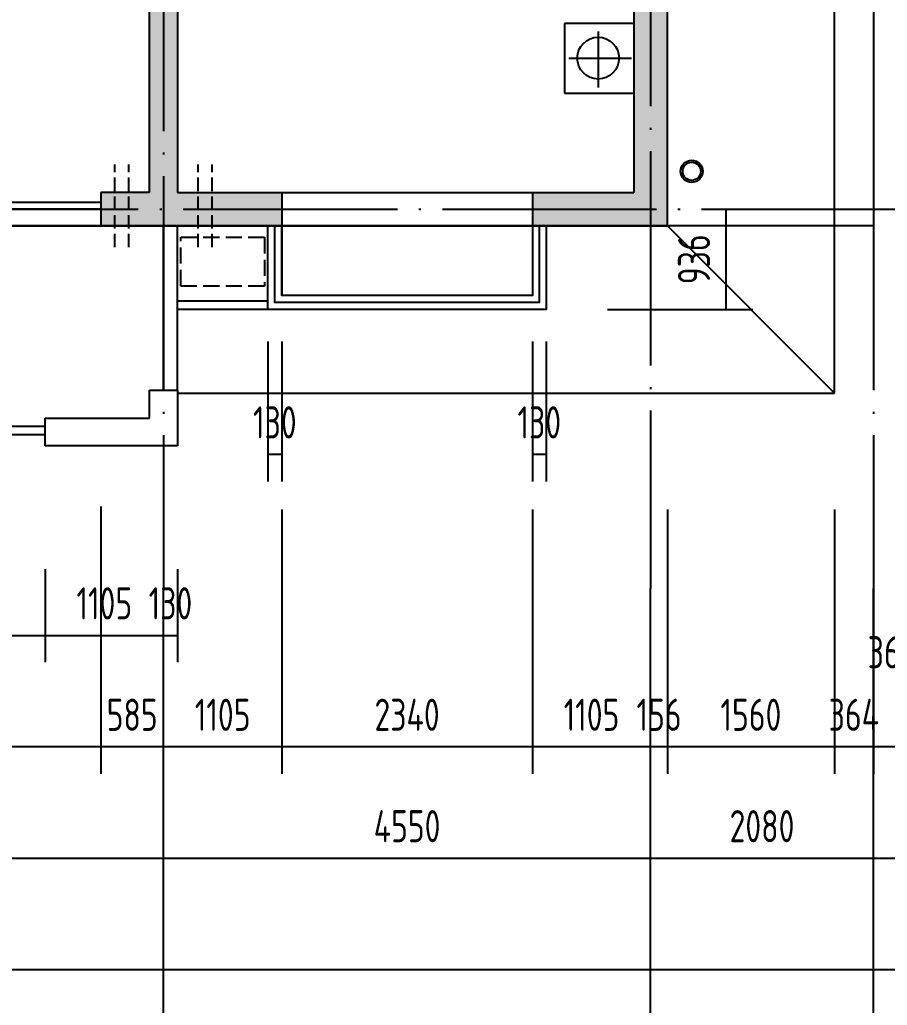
# Model space of a CAD drawing. Extents: x -726032 to 135930, y -151624 to 587044.
# Drawn here: x -697117 to -689014, y 542591 to 551791 of the extents above; entities that cross this region are included whole.
import ezdxf

# ---------------------------------------------------------------- set-up
doc = ezdxf.new("R2010")
doc.units = 0
doc.header["$LTSCALE"] = 1000
doc.header["$MEASUREMENT"] = 0
doc.linetypes.add('DASH', pattern=[0.35, 0.25, -0.1])
doc.linetypes.add('DOTE', pattern=[2.42, 2, -0.2, 0.02, -0.2])
doc.layers.get('0').update_dxf_attribs({"linetype": 'CONTINUOUS'})
doc.layers.get('DEFPOINTS').update_dxf_attribs({"color": 1, "linetype": 'CONTINUOUS'})
for name, color, linetype in [('AXIS', 245, 'CONTINUOUS'), ('COLUMN', 170, 'CONTINUOUS'), ('DOTE', 8, 'DOTE'), ('GROUND', 45, 'CONTINUOUS'), ('PUB_DIM', 245, 'CONTINUOUS'), ('ROOF', 4, 'CONTINUOUS'), ('WALL', 255, 'CONTINUOUS'), ('WINDOW', 155, 'CONTINUOUS'), ('家具', 252, 'CONTINUOUS'), ('空调', 245, 'CONTINUOUS'), ('雨水管', 20, 'CONTINUOUS')]:
    doc.layers.add(name, color=color, linetype=linetype)
doc.styles.add('DIM_FONT', font='isocp.shx', dxfattribs={"width": 0.8})
doc.dimstyles.new('AXIS', dxfattribs={"dimtxt": 300, "dimasz": 1, "dimexe": 250, "dimexo": 300, "dimgap": 150, "dimtad": 1, "dimdec": 0, "dimzin": 0, "dimdsep": 46, "dimtxsty": 'DIM_FONT', "dimcen": 0.09, "dimse1": 1, "dimse2": 1, "dimclrt": 142, "dimadec": 0, "dimazin": 0, "dimtfac": 1, "dimtdec": 0, "dimtix": 1, "dimtmove": 2, "dimatfit": 3, "dimfxl": 1, "dimtolj": 1, "dimtzin": 0, "dimarcsym": 0})
doc.dimstyles.new('DIMA', dxfattribs={"dimtxt": 300, "dimasz": 1, "dimexe": 250, "dimexo": 300, "dimgap": 150, "dimtad": 1, "dimdec": 0, "dimzin": 0, "dimdsep": 46, "dimtxsty": 'DIM_FONT', "dimcen": 0.09, "dimse1": 1, "dimclrt": 142, "dimadec": 0, "dimazin": 0, "dimtfac": 1, "dimtdec": 0, "dimtix": 1, "dimtmove": 2, "dimatfit": 3, "dimfxl": 1, "dimtolj": 1, "dimtzin": 0, "dimarcsym": 0})
doc.dimstyles.new('DIMB', dxfattribs={"dimtxt": 300, "dimasz": 1, "dimexe": 250, "dimexo": 300, "dimgap": 150, "dimtad": 1, "dimdec": 0, "dimzin": 0, "dimdsep": 46, "dimtxsty": 'DIM_FONT', "dimcen": 0.09, "dimse2": 1, "dimclrt": 142, "dimadec": 0, "dimazin": 0, "dimtfac": 1, "dimtdec": 0, "dimtix": 1, "dimtmove": 2, "dimatfit": 3, "dimfxl": 1, "dimtolj": 1, "dimtzin": 0, "dimarcsym": 0})
doc.dimstyles.new('DIMN', dxfattribs={"dimtxt": 300, "dimasz": 1, "dimexe": 250, "dimexo": 300, "dimgap": 150, "dimtad": 1, "dimdec": 0, "dimzin": 0, "dimdsep": 46, "dimtxsty": 'DIM_FONT', "dimcen": 0.09, "dimclrt": 142, "dimadec": 0, "dimazin": 0, "dimtfac": 1, "dimtdec": 0, "dimtix": 1, "dimtmove": 2, "dimatfit": 3, "dimfxl": 1, "dimtolj": 1, "dimtzin": 0, "dimarcsym": 0})

# ---------------------------------------------------------------- blocks, each defined once
blk = doc.blocks.new('*D513')
at = {"layer": 'AXIS', "color": 0, "lineweight": -2, "transparency": 16777216}
for p, q in [((-711919.9, 546180.4), (-711919.9, 542672.9)), ((-643240.9, 546180.4), (-643240.9, 542672.9)), ((-643241.9, 542922.9), (-711918.9, 542922.9))]:
    blk.add_line(p, q, dxfattribs=at)
at = {"layer": 'AXIS', "color": 0, "transparency": 16777216}
for points in [[(-711918.9, 542923.1), (-711918.9, 542922.8), (-711919.9, 542922.9)], [(-643241.9, 542923.1), (-643241.9, 542922.8), (-643240.9, 542922.9)]]:
    blk.add_solid(points, dxfattribs=at)
at = {"layer": 'DEFPOINTS', "color": 0, "transparency": 16777216}
for p in [(-711919.9, 546480.4), (-643240.9, 546480.4), (-711919.9, 542922.9)]:
    blk.add_point(p, dxfattribs=at)
at = {"layer": 'AXIS', "color": 142, "transparency": 16777216, "insert": (-677580.4, 543222.9), "char_height": 300, "attachment_point": 5, "style": 'DIM_FONT'}
blk.add_mtext('\\A1;68679', dxfattribs=at)
blk = doc.blocks.new('*D1287')
at = {"layer": 'DEFPOINTS', "color": 0, "transparency": 16777216}
for p in [(-689143.9, 547520.4), (-688779.9, 547520.4), (-689143.9, 545002.9)]:
    blk.add_point(p, dxfattribs=at)
at = {"layer": 'PUB_DIM', "color": 0, "lineweight": -2, "transparency": 16777216}
for p, q in [((-689143.9, 547220.4), (-689143.9, 544752.9)), ((-688779.9, 547220.4), (-688779.9, 544752.9)), ((-688780.9, 545002.9), (-689142.9, 545002.9))]:
    blk.add_line(p, q, dxfattribs=at)
at = {"layer": 'PUB_DIM', "color": 0, "transparency": 16777216}
for points in [[(-689142.9, 545003.1), (-689142.9, 545002.8), (-689143.9, 545002.9)], [(-688780.9, 545003.1), (-688780.9, 545002.8), (-688779.9, 545002.9)]]:
    blk.add_solid(points, dxfattribs=at)
at = {"layer": 'PUB_DIM', "color": 142, "transparency": 16777216, "insert": (-688961.9, 545886.3), "char_height": 300, "attachment_point": 5, "style": 'DIM_FONT'}
blk.add_mtext('\\A1;364', dxfattribs=at)
blk = doc.blocks.new('*D3384')
at = {"layer": 'AXIS', "color": 0, "lineweight": -2, "transparency": 16777216}
blk.add_line((-687064.9, 543962.9), (-689142.9, 543962.9), dxfattribs=at)
at = {"layer": 'AXIS', "color": 0, "transparency": 16777216}
for points in [[(-689142.9, 543963.1), (-689142.9, 543962.8), (-689143.9, 543962.9)], [(-687064.9, 543963.1), (-687064.9, 543962.8), (-687063.9, 543962.9)]]:
    blk.add_solid(points, dxfattribs=at)
at = {"layer": 'DEFPOINTS', "color": 0, "transparency": 16777216}
for p in [(-689143.9, 546480.4), (-687063.9, 546480.4), (-689143.9, 543962.9)]:
    blk.add_point(p, dxfattribs=at)
at = {"layer": 'AXIS', "color": 142, "transparency": 16777216, "insert": (-688103.9, 544263), "char_height": 300, "attachment_point": 5, "style": 'DIM_FONT'}
blk.add_mtext('\\A1;2080', dxfattribs=at)
blk = doc.blocks.new('*D1289')
at = {"layer": 'DEFPOINTS', "color": 0, "transparency": 16777216}
for p in [(-689507.9, 547520.4), (-689143.9, 547520.4), (-689507.9, 545002.9)]:
    blk.add_point(p, dxfattribs=at)
at = {"layer": 'PUB_DIM', "color": 0, "lineweight": -2, "transparency": 16777216}
for p, q in [((-689507.9, 547220.4), (-689507.9, 544752.9)), ((-689143.9, 547220.4), (-689143.9, 544752.9)), ((-689508.9, 545002.9), (-689509.9, 545002.9)), ((-689143.9, 545002.9), (-689507.9, 545002.9)), ((-689142.9, 545002.9), (-689141.9, 545002.9))]:
    blk.add_line(p, q, dxfattribs=at)
at = {"layer": 'PUB_DIM', "color": 0, "transparency": 16777216}
for points in [[(-689508.9, 545003.1), (-689508.9, 545002.8), (-689507.9, 545002.9)], [(-689142.9, 545003.1), (-689142.9, 545002.8), (-689143.9, 545002.9)]]:
    blk.add_solid(points, dxfattribs=at)
at = {"layer": 'PUB_DIM', "color": 142, "transparency": 16777216, "insert": (-689325.9, 545302.9), "char_height": 300, "attachment_point": 5, "style": 'DIM_FONT'}
blk.add_mtext('\\A1;364', dxfattribs=at)
blk = doc.blocks.new('*D2550')
at = {"layer": 'DEFPOINTS', "color": 0, "transparency": 16777216}
for p in [(-692328.9, 547520.4), (-691223.9, 547520.4), (-692328.9, 545002.9)]:
    blk.add_point(p, dxfattribs=at)
at = {"layer": 'PUB_DIM', "color": 0, "lineweight": -2, "transparency": 16777216}
for p, q in [((-692328.9, 547220.4), (-692328.9, 544752.9)), ((-691224.9, 545002.9), (-692327.9, 545002.9))]:
    blk.add_line(p, q, dxfattribs=at)
at = {"layer": 'PUB_DIM', "color": 0, "transparency": 16777216}
for points in [[(-692327.9, 545003.1), (-692327.9, 545002.8), (-692328.9, 545002.9)], [(-691224.9, 545003.1), (-691224.9, 545002.8), (-691223.9, 545002.9)]]:
    blk.add_solid(points, dxfattribs=at)
at = {"layer": 'PUB_DIM', "color": 142, "transparency": 16777216, "insert": (-691776.4, 545302.9), "char_height": 300, "attachment_point": 5, "style": 'DIM_FONT'}
blk.add_mtext('\\A1;1105', dxfattribs=at)
blk = doc.blocks.new('*D3799')
at = {"layer": 'DEFPOINTS', "color": 0, "transparency": 16777216}
for p in [(-691223.9, 547520.4), (-691067.9, 547520.4), (-691223.9, 545002.9)]:
    blk.add_point(p, dxfattribs=at)
at = {"layer": 'PUB_DIM', "color": 0, "lineweight": -2, "transparency": 16777216}
for p, q in [((-691067.9, 547220.4), (-691067.9, 544752.9)), ((-691224.9, 545002.9), (-691225.9, 545002.9)), ((-691067.9, 545002.9), (-691223.9, 545002.9)), ((-691066.9, 545002.9), (-691065.9, 545002.9))]:
    blk.add_line(p, q, dxfattribs=at)
at = {"layer": 'PUB_DIM', "color": 0, "transparency": 16777216}
for points in [[(-691224.9, 545003.1), (-691224.9, 545002.8), (-691223.9, 545002.9)], [(-691066.9, 545003.1), (-691066.9, 545002.8), (-691067.9, 545002.9)]]:
    blk.add_solid(points, dxfattribs=at)
at = {"layer": 'PUB_DIM', "color": 142, "transparency": 16777216, "insert": (-691145.9, 545302.9), "char_height": 300, "attachment_point": 5, "style": 'DIM_FONT'}
blk.add_mtext('\\A1;156', dxfattribs=at)
blk = doc.blocks.new('*D1294')
at = {"layer": 'DEFPOINTS', "color": 0, "transparency": 16777216}
for p in [(-692328.9, 549086.4), (-692198.9, 549086.4), (-692328.9, 547731.9)]:
    blk.add_point(p, dxfattribs=at)
at = {"layer": 'PUB_DIM', "color": 0, "lineweight": -2, "transparency": 16777216}
for p, q in [((-692328.9, 548786.4), (-692328.9, 547481.9)), ((-692198.9, 548786.4), (-692198.9, 547481.9)), ((-692329.9, 547731.9), (-692330.9, 547731.9)), ((-692198.9, 547731.9), (-692328.9, 547731.9)), ((-692197.9, 547731.9), (-692196.9, 547731.9))]:
    blk.add_line(p, q, dxfattribs=at)
at = {"layer": 'PUB_DIM', "color": 0, "transparency": 16777216}
for points in [[(-692329.9, 547732.1), (-692329.9, 547731.7), (-692328.9, 547731.9)], [(-692197.9, 547732.1), (-692197.9, 547731.7), (-692198.9, 547731.9)]]:
    blk.add_solid(points, dxfattribs=at)
at = {"layer": 'PUB_DIM', "color": 142, "transparency": 16777216, "insert": (-692263.9, 548031.9), "char_height": 300, "attachment_point": 5, "style": 'DIM_FONT'}
blk.add_mtext('\\A1;130', dxfattribs=at)
blk = doc.blocks.new('*D2551')
at = {"layer": 'DEFPOINTS', "color": 0, "transparency": 16777216}
for p in [(-696358.9, 547546.4), (-695773.9, 547546.4), (-696358.9, 545002.9)]:
    blk.add_point(p, dxfattribs=at)
at = {"layer": 'PUB_DIM', "color": 0, "lineweight": -2, "transparency": 16777216}
for p, q in [((-696358.9, 547246.4), (-696358.9, 544752.9)), ((-696359.9, 545002.9), (-696360.9, 545002.9)), ((-695773.9, 545002.9), (-696358.9, 545002.9)), ((-695772.9, 545002.9), (-695771.9, 545002.9))]:
    blk.add_line(p, q, dxfattribs=at)
at = {"layer": 'PUB_DIM', "color": 0, "transparency": 16777216}
for points in [[(-696359.9, 545003.1), (-696359.9, 545002.8), (-696358.9, 545002.9)], [(-695772.9, 545003.1), (-695772.9, 545002.8), (-695773.9, 545002.9)]]:
    blk.add_solid(points, dxfattribs=at)
at = {"layer": 'PUB_DIM', "color": 142, "transparency": 16777216, "insert": (-696066.4, 545302.9), "char_height": 300, "attachment_point": 5, "style": 'DIM_FONT'}
blk.add_mtext('\\A1;585', dxfattribs=at)
blk = doc.blocks.new('*D3800')
at = {"layer": 'DEFPOINTS', "color": 0, "transparency": 16777216}
for p in [(-696878.9, 546962.8), (-695773.9, 546962.8), (-695773.9, 546042.9)]:
    blk.add_point(p, dxfattribs=at)
at = {"layer": 'PUB_DIM', "color": 0, "lineweight": -2, "transparency": 16777216}
for p, q in [((-696878.9, 546662.8), (-696878.9, 545792.9)), ((-696877.9, 546042.9), (-695774.9, 546042.9))]:
    blk.add_line(p, q, dxfattribs=at)
at = {"layer": 'PUB_DIM', "color": 0, "transparency": 16777216}
for points in [[(-696877.9, 546043.1), (-696877.9, 546042.8), (-696878.9, 546042.9)], [(-695774.9, 546043.1), (-695774.9, 546042.8), (-695773.9, 546042.9)]]:
    blk.add_solid(points, dxfattribs=at)
at = {"layer": 'PUB_DIM', "color": 142, "transparency": 16777216, "insert": (-696326.4, 546342.9), "char_height": 300, "attachment_point": 5, "style": 'DIM_FONT'}
blk.add_mtext('\\A1;1105', dxfattribs=at)
blk = doc.blocks.new('*D2552')
at = {"layer": 'DEFPOINTS', "color": 0, "transparency": 16777216}
for p in [(-695773.9, 546962.8), (-695643.9, 546962.8), (-695643.9, 546042.9)]:
    blk.add_point(p, dxfattribs=at)
at = {"layer": 'PUB_DIM', "color": 0, "lineweight": -2, "transparency": 16777216}
for p, q in [((-695643.9, 546662.8), (-695643.9, 545792.9)), ((-695774.9, 546042.9), (-695775.9, 546042.9)), ((-695773.9, 546042.9), (-695643.9, 546042.9)), ((-695642.9, 546042.9), (-695641.9, 546042.9))]:
    blk.add_line(p, q, dxfattribs=at)
at = {"layer": 'PUB_DIM', "color": 0, "transparency": 16777216}
for points in [[(-695774.9, 546043.1), (-695774.9, 546042.8), (-695773.9, 546042.9)], [(-695642.9, 546043.1), (-695642.9, 546042.8), (-695643.9, 546042.9)]]:
    blk.add_solid(points, dxfattribs=at)
at = {"layer": 'PUB_DIM', "color": 142, "transparency": 16777216, "insert": (-695708.9, 546342.9), "char_height": 300, "attachment_point": 5, "style": 'DIM_FONT'}
blk.add_mtext('\\A1;130', dxfattribs=at)
blk = doc.blocks.new('*D3801')
at = {"layer": 'DEFPOINTS', "color": 0, "transparency": 16777216}
for p in [(-695773.9, 547546.4), (-694668.9, 547520.4), (-695773.9, 545002.9)]:
    blk.add_point(p, dxfattribs=at)
at = {"layer": 'PUB_DIM', "color": 0, "lineweight": -2, "transparency": 16777216}
for p, q in [((-694668.9, 547220.4), (-694668.9, 544752.9)), ((-694669.9, 545002.9), (-695772.9, 545002.9))]:
    blk.add_line(p, q, dxfattribs=at)
at = {"layer": 'PUB_DIM', "color": 0, "transparency": 16777216}
for points in [[(-695772.9, 545003.1), (-695772.9, 545002.8), (-695773.9, 545002.9)], [(-694669.9, 545003.1), (-694669.9, 545002.8), (-694668.9, 545002.9)]]:
    blk.add_solid(points, dxfattribs=at)
at = {"layer": 'PUB_DIM', "color": 142, "transparency": 16777216, "insert": (-695221.4, 545302.9), "char_height": 300, "attachment_point": 5, "style": 'DIM_FONT'}
blk.add_mtext('\\A1;1105', dxfattribs=at)
blk = doc.blocks.new('*D1295')
at = {"layer": 'DEFPOINTS', "color": 0, "transparency": 16777216}
for p in [(-694798.9, 549086.4), (-694668.9, 549086.4), (-694798.9, 547731.9)]:
    blk.add_point(p, dxfattribs=at)
at = {"layer": 'PUB_DIM', "color": 0, "lineweight": -2, "transparency": 16777216}
for p, q in [((-694798.9, 548786.4), (-694798.9, 547481.9)), ((-694668.9, 548786.4), (-694668.9, 547481.9)), ((-694799.9, 547731.9), (-694800.9, 547731.9)), ((-694668.9, 547731.9), (-694798.9, 547731.9)), ((-694667.9, 547731.9), (-694666.9, 547731.9))]:
    blk.add_line(p, q, dxfattribs=at)
at = {"layer": 'PUB_DIM', "color": 0, "transparency": 16777216}
for points in [[(-694799.9, 547732.1), (-694799.9, 547731.7), (-694798.9, 547731.9)], [(-694667.9, 547732.1), (-694667.9, 547731.7), (-694668.9, 547731.9)]]:
    blk.add_solid(points, dxfattribs=at)
at = {"layer": 'PUB_DIM', "color": 142, "transparency": 16777216, "insert": (-694733.9, 548031.9), "char_height": 300, "attachment_point": 5, "style": 'DIM_FONT'}
blk.add_mtext('\\A1;130', dxfattribs=at)
blk = doc.blocks.new('*D3385')
at = {"layer": 'AXIS', "color": 0, "lineweight": -2, "transparency": 16777216}
blk.add_line((-691224.9, 543962.9), (-695772.9, 543962.9), dxfattribs=at)
at = {"layer": 'AXIS', "color": 0, "transparency": 16777216}
for points in [[(-695772.9, 543963.1), (-695772.9, 543962.8), (-695773.9, 543962.9)], [(-691224.9, 543963.1), (-691224.9, 543962.8), (-691223.9, 543962.9)]]:
    blk.add_solid(points, dxfattribs=at)
at = {"layer": 'DEFPOINTS', "color": 0, "transparency": 16777216}
for p in [(-695773.9, 546480.4), (-691223.9, 546480.4), (-695773.9, 543962.9)]:
    blk.add_point(p, dxfattribs=at)
at = {"layer": 'AXIS', "color": 142, "transparency": 16777216, "insert": (-693498.9, 544262.9), "char_height": 300, "attachment_point": 5, "style": 'DIM_FONT'}
blk.add_mtext('\\A1;4550', dxfattribs=at)
blk = doc.blocks.new('*D1296')
at = {"layer": 'DEFPOINTS', "color": 0, "transparency": 16777216}
for p in [(-694668.9, 547520.4), (-692328.9, 547520.4), (-694668.9, 545002.9)]:
    blk.add_point(p, dxfattribs=at)
at = {"layer": 'PUB_DIM', "color": 0, "lineweight": -2, "transparency": 16777216}
for p, q in [((-694668.9, 547220.4), (-694668.9, 544752.9)), ((-692328.9, 547220.4), (-692328.9, 544752.9)), ((-692329.9, 545002.9), (-694667.9, 545002.9))]:
    blk.add_line(p, q, dxfattribs=at)
at = {"layer": 'PUB_DIM', "color": 0, "transparency": 16777216}
for points in [[(-694667.9, 545003.1), (-694667.9, 545002.8), (-694668.9, 545002.9)], [(-692329.9, 545003.1), (-692329.9, 545002.8), (-692328.9, 545002.9)]]:
    blk.add_solid(points, dxfattribs=at)
at = {"layer": 'PUB_DIM', "color": 142, "transparency": 16777216, "insert": (-693498.9, 545303), "char_height": 300, "attachment_point": 5, "style": 'DIM_FONT'}
blk.add_mtext('\\A1;2340', dxfattribs=at)
blk = doc.blocks.new('*D3802')
at = {"layer": 'DEFPOINTS', "color": 0, "transparency": 16777216}
for p in [(-691926.5, 550022.4), (-690519.2, 550022.4), (-691926.5, 549086.4)]:
    blk.add_point(p, dxfattribs=at)
at = {"layer": 'PUB_DIM', "color": 0, "lineweight": -2, "transparency": 16777216}
for p, q in [((-690519.2, 549087.4), (-690519.2, 550021.4)), ((-691626.5, 549086.4), (-690269.2, 549086.4))]:
    blk.add_line(p, q, dxfattribs=at)
at = {"layer": 'PUB_DIM', "color": 0, "transparency": 16777216}
for points in [[(-690519.3, 550021.4), (-690519, 550021.4), (-690519.2, 550022.4)], [(-690519.3, 549087.4), (-690519, 549087.4), (-690519.2, 549086.4)]]:
    blk.add_solid(points, dxfattribs=at)
at = {"layer": 'PUB_DIM', "color": 142, "transparency": 16777216, "insert": (-690819.2, 549554.4), "char_height": 300, "attachment_point": 5, "rotation": 90, "style": 'DIM_FONT'}
blk.add_mtext('\\A1;936', dxfattribs=at)
blk = doc.blocks.new('*D3386')
at = {"layer": 'AXIS', "color": 0, "lineweight": -2, "transparency": 16777216}
blk.add_line((-689144.9, 543962.9), (-691222.9, 543962.9), dxfattribs=at)
at = {"layer": 'AXIS', "color": 0, "transparency": 16777216}
for points in [[(-691222.9, 543963.1), (-691222.9, 543962.8), (-691223.9, 543962.9)], [(-689144.9, 543963.1), (-689144.9, 543962.8), (-689143.9, 543962.9)]]:
    blk.add_solid(points, dxfattribs=at)
at = {"layer": 'DEFPOINTS', "color": 0, "transparency": 16777216}
for p in [(-691223.9, 546480.4), (-689143.9, 546480.4), (-691223.9, 543962.9)]:
    blk.add_point(p, dxfattribs=at)
at = {"layer": 'AXIS', "color": 142, "transparency": 16777216, "insert": (-690183.9, 544263), "char_height": 300, "attachment_point": 5, "style": 'DIM_FONT'}
blk.add_mtext('\\A1;2080', dxfattribs=at)
blk = doc.blocks.new('*D1298')
at = {"layer": 'DEFPOINTS', "color": 0, "transparency": 16777216}
for p in [(-691067.9, 547520.4), (-689507.9, 547520.4), (-691067.9, 545002.9)]:
    blk.add_point(p, dxfattribs=at)
at = {"layer": 'PUB_DIM', "color": 0, "lineweight": -2, "transparency": 16777216}
for p, q in [((-691067.9, 547220.4), (-691067.9, 544752.9)), ((-689507.9, 547220.4), (-689507.9, 544752.9)), ((-689508.9, 545002.9), (-691066.9, 545002.9))]:
    blk.add_line(p, q, dxfattribs=at)
at = {"layer": 'PUB_DIM', "color": 0, "transparency": 16777216}
for points in [[(-691066.9, 545003.1), (-691066.9, 545002.8), (-691067.9, 545002.9)], [(-689508.9, 545003.1), (-689508.9, 545002.8), (-689507.9, 545002.9)]]:
    blk.add_solid(points, dxfattribs=at)
at = {"layer": 'PUB_DIM', "color": 142, "transparency": 16777216, "insert": (-690287.9, 545302.9), "char_height": 300, "attachment_point": 5, "style": 'DIM_FONT'}
blk.add_mtext('\\A1;1560', dxfattribs=at)
blk = doc.blocks.new('*D3387')
at = {"layer": 'AXIS', "color": 0, "lineweight": -2, "transparency": 16777216}
blk.add_line((-695774.9, 543962.9), (-700452.9, 543962.9), dxfattribs=at)
at = {"layer": 'AXIS', "color": 0, "transparency": 16777216}
for points in [[(-700452.9, 543963.1), (-700452.9, 543962.8), (-700453.9, 543962.9)], [(-695774.9, 543963.1), (-695774.9, 543962.8), (-695773.9, 543962.9)]]:
    blk.add_solid(points, dxfattribs=at)
at = {"layer": 'DEFPOINTS', "color": 0, "transparency": 16777216}
for p in [(-700453.9, 546480.4), (-695773.9, 546480.4), (-700453.9, 543962.9)]:
    blk.add_point(p, dxfattribs=at)
at = {"layer": 'AXIS', "color": 142, "transparency": 16777216, "insert": (-698113.9, 544262.9), "char_height": 300, "attachment_point": 5, "style": 'DIM_FONT'}
blk.add_mtext('\\A1;4680', dxfattribs=at)
blk = doc.blocks.new('*D1301')
at = {"layer": 'DEFPOINTS', "color": 0, "transparency": 16777216}
for p in [(-699868.9, 547546.4), (-696358.9, 547546.4), (-699868.9, 545002.9)]:
    blk.add_point(p, dxfattribs=at)
at = {"layer": 'PUB_DIM', "color": 0, "lineweight": -2, "transparency": 16777216}
for p, q in [((-699868.9, 547246.4), (-699868.9, 544752.9)), ((-696358.9, 547246.4), (-696358.9, 544752.9)), ((-696359.9, 545002.9), (-699867.9, 545002.9))]:
    blk.add_line(p, q, dxfattribs=at)
at = {"layer": 'PUB_DIM', "color": 0, "transparency": 16777216}
for points in [[(-699867.9, 545003.1), (-699867.9, 545002.8), (-699868.9, 545002.9)], [(-696359.9, 545003.1), (-696359.9, 545002.8), (-696358.9, 545002.9)]]:
    blk.add_solid(points, dxfattribs=at)
at = {"layer": 'PUB_DIM', "color": 142, "transparency": 16777216, "insert": (-698113.9, 545302.9), "char_height": 300, "attachment_point": 5, "style": 'DIM_FONT'}
blk.add_mtext('\\A1;3510', dxfattribs=at)
blk = doc.blocks.new('*D2559')
at = {"layer": 'DEFPOINTS', "color": 0, "transparency": 16777216}
for p in [(-700453.9, 546962.8), (-696878.9, 546962.8), (-696878.9, 546042.9)]:
    blk.add_point(p, dxfattribs=at)
at = {"layer": 'PUB_DIM', "color": 0, "lineweight": -2, "transparency": 16777216}
for p, q in [((-696878.9, 546662.8), (-696878.9, 545792.9)), ((-700452.9, 546042.9), (-696879.9, 546042.9))]:
    blk.add_line(p, q, dxfattribs=at)
at = {"layer": 'PUB_DIM', "color": 0, "transparency": 16777216}
for points in [[(-700452.9, 546043.1), (-700452.9, 546042.8), (-700453.9, 546042.9)], [(-696879.9, 546043.1), (-696879.9, 546042.8), (-696878.9, 546042.9)]]:
    blk.add_solid(points, dxfattribs=at)
at = {"layer": 'PUB_DIM', "color": 142, "transparency": 16777216, "insert": (-698666.4, 546342.9), "char_height": 300, "attachment_point": 5, "style": 'DIM_FONT'}
blk.add_mtext('\\A1;3575', dxfattribs=at)

msp = doc.modelspace()

# ---------------------------------------------------------------- linework, layer by layer
for points in [[(-711919.9, 574748.4), (-689143.9, 574748.4), (-689143.9, 549866.4), (-711919.9, 549866.4)], [(-711919.9, 557666.4), (-709839.9, 557666.4), (-709839.9, 549866.4), (-691067.9, 549866.4), (-691067.9, 557666.4), (-689143.9, 557666.4), (-689143.9, 567858.4), (-698581.9, 567858.4), (-698581.9, 572408.4), (-702377.9, 572408.4), (-702377.9, 567858.4), (-711919.9, 567858.4)]]:
    msp.add_lwpolyline(points, close=True)
at = {"layer": 'AXIS'}
for p, q in [((-695773.9, 542402.9), (-695773.9, 546480.4)), ((-691223.9, 542402.9), (-691223.9, 546480.4)), ((-689143.9, 542402.9), (-689143.9, 546480.4))]:
    msp.add_line(p, q, dxfattribs=at)
at = {"layer": 'COLUMN'}
for points in [[(-691379.9, 552492.4), (-691379.9, 550178.4), (-691067.9, 552492.4), (-691067.9, 549866.4)], [(-695903.9, 552102.4), (-695903.9, 550178.4), (-695643.9, 552102.4), (-695643.9, 550178.4)], [(-696358.9, 550178.4), (-696358.9, 549866.4), (-694668.9, 550178.4), (-694668.9, 549866.4)], [(-692328.9, 550178.4), (-692328.9, 549866.4), (-691379.9, 550178.4), (-691067.9, 549866.4)]]:
    msp.add_solid(points, dxfattribs=at)
at = {"layer": 'DOTE'}
for p, q in [((-695773.9, 576952), (-695773.9, 546480.4)), ((-689143.9, 576952), (-689143.9, 546480.4)), ((-691223.9, 557822.4), (-691223.9, 546480.4)), ((-712529.2, 550022.4), (-642897.4, 550022.4))]:
    msp.add_line(p, q, dxfattribs=at)
at = {"layer": 'GROUND'}
for p, q in [((-689507.9, 548306.4), (-689507.9, 556106.4)), ((-696358.9, 549866.4), (-699868.9, 549866.4)), ((-689507.9, 548306.4), (-691067.9, 549866.4)), ((-695643.9, 548306.4), (-689507.9, 548306.4))]:
    msp.add_line(p, q, dxfattribs=at)
at = {"layer": 'ROOF'}
for p, q in [((-695773.9, 548332.2), (-695773.9, 549866.4)), ((-695643.9, 548332.2), (-695643.9, 549866.4)), ((-694798.9, 549164.4), (-695643.9, 549164.4)), ((-694798.9, 549086.4), (-695643.9, 549086.4))]:
    msp.add_line(p, q, dxfattribs=at)
for points in [[(-696878.9, 547994.2), (-700323.9, 547994.2)], [(-696878.9, 547916.2), (-700323.9, 547916.2)]]:
    msp.add_lwpolyline(points, dxfattribs=at)
at = {"layer": 'WALL'}
for p, q in [((-691067.9, 549866.4), (-691067.9, 556652.4)), ((-695903.9, 550178.4), (-695903.9, 556366.4)), ((-695643.9, 555274.4), (-695643.9, 550178.4)), ((-691379.9, 555274.4), (-691379.9, 550178.4)), ((-695903.9, 550178.4), (-696358.9, 550178.4)), ((-696358.9, 550178.4), (-696358.9, 549866.4)), ((-695643.9, 550178.4), (-694668.9, 550178.4)), ((-694668.9, 550178.4), (-694668.9, 549866.4)), ((-692328.9, 550178.4), (-691379.9, 550178.4)), ((-692328.9, 550178.4), (-692328.9, 549866.4)), ((-696358.9, 549866.4), (-694668.9, 549866.4)), ((-692328.9, 549866.4), (-691067.9, 549866.4))]:
    msp.add_line(p, q, dxfattribs=at)
at = {"layer": 'WALL', "color": 255}
for p, q in [((-695903.9, 548072.2), (-695903.9, 548332.2)), ((-695643.9, 548332.2), (-695643.9, 547812.2)), ((-696878.9, 548072.2), (-695903.9, 548072.2)), ((-696878.9, 547812.2), (-696878.9, 548072.2)), ((-695643.9, 547812.2), (-696878.9, 547812.2))]:
    msp.add_line(p, q, dxfattribs=at)
at = {"layer": 'WALL', "color": 0}
msp.add_line((-695903.9, 548332.2), (-695643.9, 548332.2), dxfattribs=at)
at = {"layer": 'WINDOW'}
msp.add_line((-694668.9, 550178.4), (-692328.9, 550178.4), dxfattribs=at)
msp.add_lwpolyline([(-696358.9, 550022.4), (-698503.9, 550022.4), (-698503.9, 550087.4), (-696358.9, 550087.4)], close=True, dxfattribs=at)
for points in [[(-692198.9, 549866.4), (-692198.9, 549086.4), (-694798.9, 549086.4), (-694798.9, 549866.4)], [(-692263.9, 549866.4), (-692263.9, 549151.4), (-694733.9, 549151.4), (-694733.9, 549866.4)], [(-694668.9, 549866.4), (-694668.9, 549216.4)], [(-692328.9, 549866.4), (-692328.9, 549216.4), (-694668.9, 549216.4), (-694668.9, 549866.4)]]:
    msp.add_lwpolyline(points, dxfattribs=at)
at = {"layer": '家具'}
for p, q in [((-692029.9, 551756.7), (-692029.9, 551106.7)), ((-691379.9, 551756.7), (-692029.9, 551756.7)), ((-691379.9, 551756.7), (-691379.9, 551106.7)), ((-691714.1, 551679.4), (-691714.1, 551159.4)), ((-691987.1, 551432.4), (-691403.6, 551432.4)), ((-692029.9, 551106.7), (-691379.9, 551106.7))]:
    msp.add_line(p, q, dxfattribs=at)
msp.add_circle((-691714.1, 551432.4), 195, dxfattribs=at)
at = {"layer": '空调', "linetype": 'DASH', "ltscale": 0.5}
for p, q in [((-696228.9, 549666.7), (-696228.9, 550440.5)), ((-696098.9, 549666.7), (-696098.9, 550440.5)), ((-695448.9, 549666.7), (-695448.9, 550440.5)), ((-695318.9, 549666.7), (-695318.9, 550440.5))]:
    msp.add_line(p, q, dxfattribs=at)
at = {"layer": '空调', "linetype": 'DASH', "ltscale": 0.6}
msp.add_lwpolyline([(-694832, 549305), (-695612, 549305), (-695612, 549760), (-694832, 549760)], close=True, dxfattribs=at)
at = {"layer": '雨水管'}
for radius in [104, 84.5]:
    msp.add_circle((-690840.3, 550376), radius, dxfattribs=at)

# ---------------------------------------------------------------- dimensions: what is measured, and where the dimension line sits
at = {"layer": 'AXIS'}
dim = msp.add_aligned_dim(p1=(-643240.9, 546480.4), p2=(-711919.9, 546480.4), distance=3557.4, dimstyle='DIMN', dxfattribs=at)
dim.commit()
dim.dimension.update_dxf_attribs({"geometry": '*D513', "text_midpoint": (-677580.4, 543222.9)})
for base, p1, p2, picture, middle in [((-700453.9, 543962.9), (-695773.9, 546480.4), (-700453.9, 546480.4), '*D3387', (-698113.9, 544262.9)), ((-695773.9, 543962.9), (-691223.9, 546480.4), (-695773.9, 546480.4), '*D3385', (-693498.9, 544262.9)), ((-691223.9, 543962.9), (-689143.9, 546480.4), (-691223.9, 546480.4), '*D3386', (-690183.9, 544263)), ((-689143.9, 543962.9), (-687063.9, 546480.4), (-689143.9, 546480.4), '*D3384', (-688103.9, 544263))]:
    dim = msp.add_linear_dim(base=base, p1=p1, p2=p2, dimstyle='AXIS', dxfattribs=at)
    dim.commit()
    dim.dimension.update_dxf_attribs({"geometry": picture, "text_midpoint": middle})
at = {"layer": 'PUB_DIM'}
dim = msp.add_linear_dim(base=(-690519.2, 550022.4), p1=(-691926.5, 549086.4), p2=(-691926.5, 550022.4), angle=270, dimstyle='DIMB', dxfattribs=at)
dim.commit()
dim.dimension.update_dxf_attribs({"geometry": '*D3802', "text_midpoint": (-690819.2, 549554.4)})
for base, p1, p2, dimstyle, picture, middle in [((-694798.9, 547731.9), (-694668.9, 549086.4), (-694798.9, 549086.4), 'DIMN', '*D1295', (-694733.9, 548031.9)), ((-692328.9, 547731.9), (-692198.9, 549086.4), (-692328.9, 549086.4), 'DIMN', '*D1294', (-692263.9, 548031.9)), ((-699868.9, 545002.9), (-696358.9, 547546.4), (-699868.9, 547546.4), 'DIMN', '*D1301', (-698113.9, 545302.9)), ((-696358.9, 545002.9), (-695773.9, 547546.4), (-696358.9, 547546.4), 'DIMA', '*D2551', (-696066.4, 545302.9)), ((-695773.9, 545002.9), (-694668.9, 547520.4), (-695773.9, 547546.4), 'DIMB', '*D3801', (-695221.4, 545302.9)), ((-694668.9, 545002.9), (-692328.9, 547520.4), (-694668.9, 547520.4), 'DIMN', '*D1296', (-693498.9, 545303)), ((-692328.9, 545002.9), (-691223.9, 547520.4), (-692328.9, 547520.4), 'DIMA', '*D2550', (-691776.4, 545302.9)), ((-691223.9, 545002.9), (-691067.9, 547520.4), (-691223.9, 547520.4), 'DIMB', '*D3799', (-691145.9, 545302.9)), ((-691067.9, 545002.9), (-689507.9, 547520.4), (-691067.9, 547520.4), 'DIMN', '*D1298', (-690287.9, 545302.9)), ((-689507.9, 545002.9), (-689143.9, 547520.4), (-689507.9, 547520.4), 'DIMN', '*D1289', (-689325.9, 545302.9)), ((-696878.9, 546042.9), (-700453.9, 546962.8), (-696878.9, 546962.8), 'DIMA', '*D2559', (-698666.4, 546342.9)), ((-695773.9, 546042.9), (-696878.9, 546962.8), (-695773.9, 546962.8), 'DIMB', '*D3800', (-696326.4, 546342.9)), ((-695643.9, 546042.9), (-695773.9, 546962.8), (-695643.9, 546962.8), 'DIMA', '*D2552', (-695708.9, 546342.9))]:
    dim = msp.add_linear_dim(base=base, p1=p1, p2=p2, dimstyle=dimstyle, dxfattribs=at)
    dim.commit()
    dim.dimension.update_dxf_attribs({"geometry": picture, "text_midpoint": middle})
dim = msp.add_linear_dim(base=(-689143.9, 545002.9), p1=(-688779.9, 547520.4), p2=(-689143.9, 547520.4), dimstyle='DIMN', dxfattribs=at)
dim.commit()
dim.dimension.update_dxf_attribs({"geometry": '*D1287', "text_midpoint": (-688961.9, 545886.3), "dimtype": 160})

doc.saveas('drawing.dxf')
